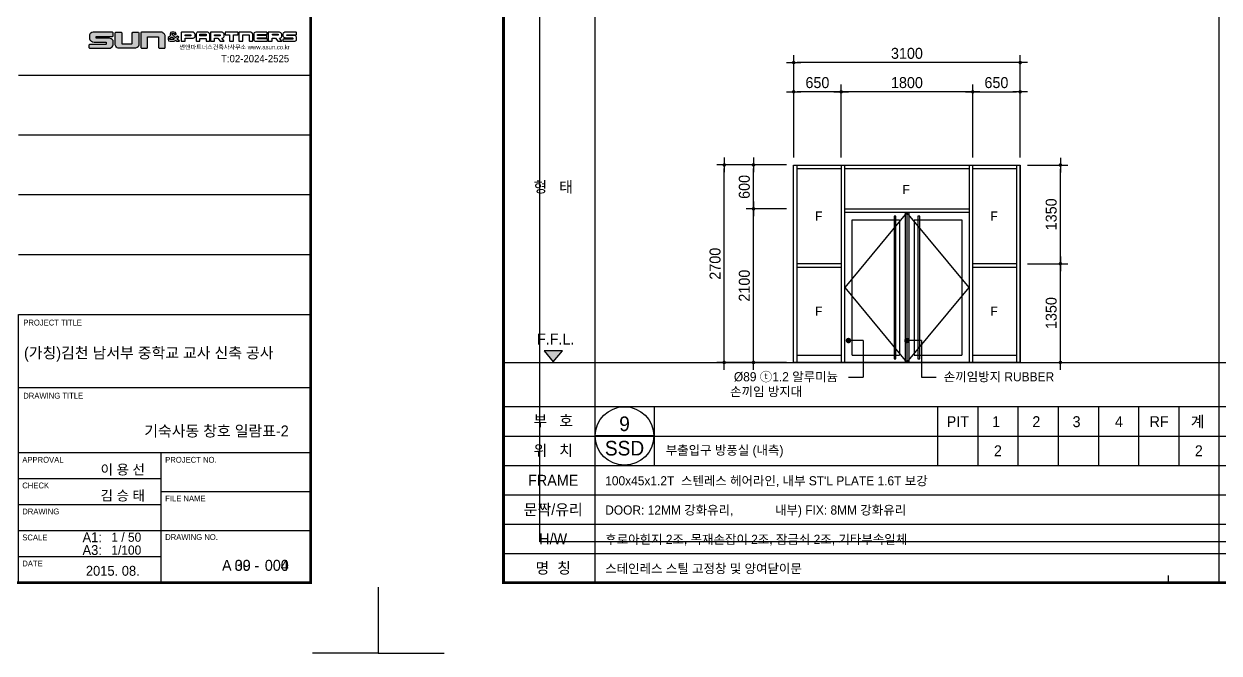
# Model space of a CAD drawing. Extents: x -25535497 to -25216507, y 8041684 to 8103002.
# Drawn here: x -25410541 to -25394184, y 8057869 to 8066470 of the extents above; entities that cross this region are included whole.
import ezdxf
from ezdxf.enums import TextEntityAlignment as Align

# ---------------------------------------------------------------- set-up
doc = ezdxf.new("R2010")
doc.units = 0
doc.header["$MEASUREMENT"] = 0
doc.linetypes.add('DASHDOT', pattern=[22, 20, -1, 0, -1])
doc.layers.get('Defpoints').update_dxf_attribs({"color": 45})
for name, color, linetype in [('0_form', 8, 'Continuous'), ('0_SYM', 7, 'Continuous'), ('A_WID', 4, 'Continuous'), ('DIM', 7, 'Continuous'), ('FIN', 6, 'Continuous'), ('KMS_SHEET$0$form', 7, 'Continuous'), ('KMS_SHEET$0$TEXT', 7, 'Continuous'), ('SHT', 7, 'Continuous'), ('SYM', 7, 'Continuous'), ('text', 7, 'Continuous')]:
    doc.layers.add(name, color=color, linetype=linetype)
doc.styles.add('KMS_SHEET$0$돋움', font='')
doc.styles.add('songdoh', font='')
doc.styles.add('돋움', font='')
doc.styles.get('KMS_SHEET$0$돋움').set_extended_font_data('Dotum')
doc.styles.get('songdoh').set_extended_font_data('Dotum')
doc.styles.get('돋움').set_extended_font_data('Dotum')
doc.dimstyles.new('DONGWOO', dxfattribs={"dimscale": 300, "dimtxt": 3, "dimasz": 1, "dimexe": 2, "dimexo": 2, "dimgap": 1, "dimtad": 1, "dimdec": 0, "dimzin": 11, "dimdsep": 46, "dimtxsty": 'songdoh', "dimblk": 'DOT-6', "dimcen": 2, "dimdle": 2, "dimclrd": 256, "dimclre": 256, "dimclrt": 3, "dimadec": 0, "dimazin": 0, "dimtfac": 1, "dimtdec": 0, "dimtix": 1, "dimtmove": 2, "dimatfit": 3, "dimldrblk": 'DOT', "dimfxl": 2, "dimtolj": 1, "dimtzin": 11, "dimarcsym": 0})

# ---------------------------------------------------------------- blocks, each defined once
blk = doc.blocks.new('KMS_SHEET$0$김천 도면폼(XR)')
at = {"layer": 'KMS_SHEET$0$form', "true_color": 0x424242}
for points in [[(77833, 17986), (77809, 18013), (77777, 18034), (77736, 18050), (77705, 18054), (77368, 18054), (77368, 18094), (77814, 18094), (77830, 18106), (77834, 18118), (77834, 18197), (77817, 18217), (77288, 18217), (77248, 18208), (77218, 18189), (77206, 18178), (77196, 18164), (77182, 18141), (77182, 18036), (77193, 18009), (77218, 17981), (77238, 17969), (77267, 17955), (77311, 17942), (77645, 17942), (77645, 17892), (77645, 17886), (77635, 17881), (77187, 17881), (77169, 17858), (77169, 17794), (77182, 17784), (77758, 17784), (77778, 17797), (77804, 17818), (77824, 17842), (77829, 17858), (77833, 17877)], [(78538, 18196), (78524, 18217), (78374, 18217), (78355, 18191), (78355, 17906), (78345, 17897), (78066, 17897), (78066, 18198), (78052, 18217), (77902, 18217), (77889, 18201), (77889, 17874), (77896, 17850), (77903, 17835), (77924, 17811), (77944, 17793), (77968, 17784), (78446, 17784), (78490, 17798), (78517, 17817), (78528, 17834), (78538, 17862)], [(79219, 18177), (79202, 18192), (79187, 18205), (79167, 18217), (78606, 18217), (78592, 18204), (78592, 17796), (78603, 17784), (78762, 17784), (78772, 17795), (78772, 18089), (79074, 18089), (79074, 17802), (79090, 17784), (79245, 17784), (79255, 17797), (79255, 18104), (79253, 18122), (79246, 18140), (79237, 18159)]]:
    blk.add_hatch(color=49, dxfattribs=at).paths.add_polyline_path(points)
at = {"color": 55}
blk.add_line((22686, 3218), (22686, 3380), dxfattribs=at)
at = {"color": 2, "const_width": 79.9}
blk.add_lwpolyline([(83232, 3182), (4501, 3182), (4501, 58666), (83232, 58666)], close=True, dxfattribs=at)
at = {"color": 2}
for points in [[(75242, 3182), (75242, 10507), (83232, 10507)], [(75242, 8509), (83232, 8509)], [(75242, 6734), (83232, 6734)]]:
    blk.add_lwpolyline(points, dxfattribs=at)
at = {"layer": 'Defpoints', "ltscale": 2}
blk.add_lwpolyline([(5500, 57780), (74243, 57780), (74243, 4293), (5500, 4293)], close=True, dxfattribs=at)
at = {"layer": 'Defpoints'}
for points in [[(1080, 3058), (1080, 1260), (2878, 1260)], [(85080, 3058), (85080, 1260), (83282, 1260)]]:
    blk.add_lwpolyline(points, dxfattribs=at)
at = {"layer": 'KMS_SHEET$0$form', "color": 1}
for p, q in [((75242, 6023), (79148, 6023)), ((79148, 5668), (83232, 5668)), ((75242, 5313), (79148, 5313)), ((75242, 4603), (79148, 4603)), ((79148, 4603), (83232, 4603)), ((75242, 3893), (79148, 3893))]:
    blk.add_line(p, q, dxfattribs=at)
at = {"layer": 'KMS_SHEET$0$form', "color": 2}
for points in [[(77833, 17986), (77809, 18013), (77777, 18034), (77736, 18050), (77705, 18054), (77368, 18054), (77368, 18094), (77814, 18094), (77830, 18106), (77834, 18118), (77834, 18197), (77817, 18217), (77288, 18217), (77248, 18208), (77218, 18189), (77206, 18178), (77196, 18164), (77182, 18141), (77182, 18036), (77193, 18009), (77218, 17981), (77238, 17969), (77267, 17955), (77311, 17942), (77640, 17942), (77645, 17938), (77645, 17892), (77645, 17886), (77635, 17881), (77187, 17881), (77169, 17858), (77169, 17794), (77182, 17784), (77758, 17784), (77778, 17797), (77804, 17818), (77824, 17842), (77829, 17858), (77833, 17877)], [(77903, 17835), (77896, 17850), (77889, 17874), (77889, 18201), (77902, 18217), (78052, 18217), (78066, 18198), (78066, 17897), (78345, 17897), (78355, 17906), (78355, 18191), (78374, 18217), (78524, 18217), (78538, 18196), (78538, 17862), (78528, 17834), (78517, 17817), (78490, 17798), (78446, 17784), (77968, 17784), (77944, 17793), (77924, 17811)], [(79255, 18104), (79253, 18122), (79246, 18140), (79237, 18159), (79219, 18177), (79202, 18192), (79187, 18205), (79167, 18217), (78606, 18217), (78592, 18204), (78592, 17796), (78603, 17784), (78762, 17784), (78772, 17795), (78772, 18089), (79074, 18089), (79074, 17802), (79090, 17784), (79245, 17784), (79255, 17797)]]:
    blk.add_lwpolyline(points, close=True, dxfattribs=at)
at = {"layer": 'KMS_SHEET$0$form'}
for points in [[(79435, 18160), (79435, 18177), (79509, 18177), (79509, 18144), (79551, 18152), (79551, 18165), (79538, 18207), (79534, 18209), (79494, 18217), (79439, 18217), (79404, 18206), (79392, 18172), (79390, 18156), (79396, 18137), (79410, 18121), (79365, 18091), (79340, 18068), (79335, 18044), (79336, 18018), (79347, 17983), (79352, 17978), (79393, 17968), (79477, 17968), (79502, 17973), (79515, 17981), (79538, 18002), (79576, 17968), (79645, 17968), (79573, 18034), (79625, 18082), (79595, 18111), (79541, 18063)], [(79507, 18031), (79486, 18012), (79381, 18012), (79381, 18053), (79439, 18093)], [(80059, 18185), (80050, 18193), (80039, 18204), (80026, 18212), (80014, 18217), (79696, 18217), (79687, 18207), (79687, 17972), (79691, 17968), (79792, 17968), (79799, 17975), (79799, 18053), (80013, 18053), (80024, 18053), (80041, 18061), (80058, 18075), (80070, 18093), (80076, 18118), (80074, 18153), (80067, 18172)], [(79954, 18145), (79954, 18116), (79801, 18116), (79801, 18145)], [(80473, 18165), (80470, 18173), (80464, 18183), (80459, 18191), (80450, 18201), (80439, 18208), (80423, 18217), (80141, 18217), (80132, 18212), (80117, 18200), (80107, 18188), (80100, 18177), (80099, 18172), (80099, 17978), (80107, 17968), (80192, 17968), (80201, 17975), (80201, 18041), (80204, 18046), (80362, 18046), (80371, 18037), (80371, 17977), (80377, 17968), (80466, 17968), (80473, 17977)], [(80201, 18119), (80201, 18160), (80205, 18165), (80363, 18165), (80371, 18159), (80371, 18124), (80368, 18119)], [(80201, 18119), (80201, 18160), (80205, 18165), (80363, 18165), (80371, 18159), (80371, 18124), (80368, 18119)], [(80864, 18099), (80867, 18108), (80867, 18151), (80863, 18168), (80858, 18179), (80850, 18190), (80841, 18200), (80828, 18209), (80810, 18217), (80505, 18217), (80497, 18212), (80497, 17974), (80501, 17968), (80598, 17968), (80602, 17973), (80602, 18046), (80607, 18049), (80698, 18049), (80758, 17968), (80868, 17968), (80868, 17971), (80807, 18050), (80809, 18054), (80823, 18054), (80838, 18063), (80850, 18073), (80857, 18081)], [(80864, 18099), (80867, 18108), (80867, 18151), (80863, 18168), (80858, 18179), (80850, 18190), (80841, 18200), (80828, 18209), (80810, 18217), (80505, 18217), (80497, 18212), (80497, 17974), (80501, 17968), (80598, 17968), (80602, 17973), (80602, 18046), (80607, 18049), (80698, 18049), (80758, 17968), (80868, 17968), (80868, 17971), (80807, 18050), (80809, 18054), (80823, 18054), (80838, 18063), (80850, 18073), (80857, 18081)], [(80613, 18113), (80603, 18121), (80603, 18141), (80612, 18143), (80756, 18143), (80756, 18113)], [(80613, 18113), (80603, 18121), (80603, 18141), (80612, 18143), (80756, 18143), (80756, 18113)], [(81123, 18146), (81242, 18146), (81247, 18150), (81247, 18211), (81243, 18217), (80896, 18217), (80892, 18213), (80892, 18152), (80898, 18146), (81016, 18146), (81016, 17978), (81024, 17968), (81116, 17968), (81123, 17972)], [(81123, 18146), (81242, 18146), (81247, 18150), (81247, 18211), (81243, 18217), (80896, 18217), (80892, 18213), (80892, 18152), (80898, 18146), (81016, 18146), (81016, 17978), (81024, 17968), (81116, 17968), (81123, 17972)], [(81374, 18143), (81547, 18143), (81547, 17978), (81557, 17968), (81646, 17968), (81652, 17976), (81652, 18152), (81651, 18162), (81646, 18172), (81641, 18183), (81631, 18194), (81621, 18202), (81612, 18210), (81601, 18217), (81279, 18217), (81271, 18209), (81271, 17975), (81277, 17968), (81368, 17968), (81374, 17974)], [(81374, 18143), (81547, 18143), (81547, 17978), (81557, 17968), (81646, 17968), (81652, 17976), (81652, 18152), (81651, 18162), (81646, 18172), (81641, 18183), (81631, 18194), (81621, 18202), (81612, 18210), (81601, 18217), (81279, 18217), (81271, 18209), (81271, 17975), (81277, 17968), (81368, 17968), (81374, 17974)], [(81776, 18128), (81776, 18147), (81781, 18150), (82038, 18150), (82046, 18157), (82046, 18207), (82035, 18216), (81731, 18216), (81706, 18207), (81691, 18196), (81682, 18182), (81675, 18163), (81675, 18009), (81685, 17992), (81698, 17979), (81712, 17970), (81724, 17968), (82044, 17968), (82048, 17971), (82048, 18028), (82042, 18035), (81784, 18035), (81774, 18038), (81774, 18060), (81782, 18065), (82029, 18065), (82029, 18119), (82023, 18123), (81781, 18123)], [(81776, 18128), (81776, 18147), (81781, 18150), (82038, 18150), (82046, 18157), (82046, 18207), (82035, 18216), (81731, 18216), (81706, 18207), (81691, 18196), (81682, 18182), (81675, 18163), (81675, 18009), (81685, 17992), (81698, 17979), (81712, 17970), (81724, 17968), (82044, 17968), (82048, 17971), (82048, 18028), (82042, 18035), (81784, 18035), (81774, 18038), (81774, 18060), (81782, 18065), (82029, 18065), (82029, 18119), (82023, 18123), (81781, 18123)], [(82442, 18151), (82438, 18168), (82433, 18179), (82425, 18190), (82416, 18200), (82402, 18209), (82384, 18217), (82080, 18217), (82071, 18212), (82071, 17974), (82076, 17968), (82173, 17968), (82176, 17973), (82176, 18046), (82181, 18049), (82273, 18049), (82333, 17968), (82443, 17968), (82443, 17971), (82382, 18050), (82384, 18054), (82398, 18054), (82413, 18063), (82425, 18073), (82431, 18081), (82439, 18099), (82442, 18108)], [(82442, 18151), (82438, 18168), (82433, 18179), (82425, 18190), (82416, 18200), (82402, 18209), (82384, 18217), (82080, 18217), (82071, 18212), (82071, 17974), (82076, 17968), (82173, 17968), (82176, 17973), (82176, 18046), (82181, 18049), (82273, 18049), (82333, 17968), (82443, 17968), (82443, 17971), (82382, 18050), (82384, 18054), (82398, 18054), (82413, 18063), (82425, 18073), (82431, 18081), (82439, 18099), (82442, 18108)], [(82185, 18141), (82185, 18161), (82194, 18163), (82339, 18163), (82339, 18133), (82195, 18133)], [(82185, 18141), (82185, 18161), (82194, 18163), (82339, 18163), (82339, 18133), (82195, 18133)], [(82792, 18121), (82774, 18123), (82581, 18123), (82581, 18147), (82837, 18147), (82846, 18153), (82848, 18160), (82848, 18206), (82839, 18217), (82535, 18217), (82512, 18212), (82495, 18201), (82488, 18194), (82482, 18186), (82474, 18174), (82474, 18113), (82480, 18098), (82495, 18081), (82506, 18075), (82523, 18067), (82548, 18059), (82737, 18059), (82740, 18057), (82740, 18030), (82740, 18027), (82734, 18024), (82477, 18024), (82467, 18011), (82467, 17974), (82474, 17968), (82805, 17968), (82816, 17976), (82831, 17988), (82843, 18001), (82846, 18011), (82848, 18022), (82848, 18084), (82834, 18100), (82815, 18112)], [(82792, 18121), (82774, 18123), (82581, 18123), (82581, 18147), (82837, 18147), (82846, 18153), (82848, 18160), (82848, 18206), (82839, 18217), (82535, 18217), (82512, 18212), (82495, 18201), (82488, 18194), (82482, 18186), (82474, 18174), (82474, 18113), (82480, 18098), (82495, 18081), (82506, 18075), (82523, 18067), (82548, 18059), (82737, 18059), (82740, 18057), (82740, 18030), (82740, 18027), (82734, 18024), (82477, 18024), (82467, 18011), (82467, 17974), (82474, 17968), (82805, 17968), (82816, 17976), (82831, 17988), (82843, 18001), (82846, 18011), (82848, 18022), (82848, 18084), (82834, 18100), (82815, 18112)]]:
    blk.add_lwpolyline(points, close=True, dxfattribs=at)
at = {"layer": 'KMS_SHEET$0$form', "color": 1}
for points in [[(83232, 17035), (75242, 17035)], [(83232, 15403), (75242, 15403)], [(83232, 13771), (75242, 13771)], [(83232, 12139), (75242, 12139)]]:
    blk.add_lwpolyline(points, dxfattribs=at)
at = {"layer": 'KMS_SHEET$0$TEXT', "color": 1}
blk.add_line((79148, 3182), (79148, 6734), dxfattribs=at)
at = {"layer": 'KMS_SHEET$0$TEXT', "style": 'KMS_SHEET$0$돋움'}
for s, height, p in [('썬앤파트너스건축사사무소 www.asun.co.kr', 117.84, (79644, 17749)), ('T:02-2024-2525', 200, (80782, 17394)), ('PROJECT TITLE', 159.81, (75375, 10205)), ('(가칭)김천 남서부 중학교 교사 신축 공사', 299.64, (75395, 9310)), ('DRAWING TITLE', 159.81, (75375, 8208)), ('APPROVAL', 159.8, (75348, 6458)), ('PROJECT NO.', 159.81, (79255, 6458)), ('CHECK', 159.8, (75348, 5757)), ('FILE NAME', 159.8, (79255, 5402)), ('DRAWING', 159.8, (75348, 5047)), ('SCALE', 159.8, (75348, 4337)), ('DRAWING NO.', 159.81, (79255, 4349)), ('DATE', 159.8, (75348, 3626))]:
    blk.add_text(s, height=height, dxfattribs=at).set_placement(p)
for s, p in [('이 용 선', (78699, 6271)), ('김 승 태', (78699, 5561)), ('2015. 08.', (78558, 3506))]:
    blk.add_text(s, height=269.7, dxfattribs=at).set_placement(p, align=Align.MIDDLE_RIGHT)
for s, p in [('A1:', (76995, 4423)), ('A3:', (76995, 4073))]:
    blk.add_text(s, height=269.7, dxfattribs=at).set_placement(p, align=Align.MIDDLE_LEFT)
blk = doc.blocks.new('KMS_SHEET', base_point=(2746843.44, 1131951.81))
at = {"xscale": 0.0100119047570738, "yscale": 0.0100119047570738, "zscale": 0.0100119047570738}
blk.add_blockref('KMS_SHEET$0$김천 도면폼(XR)', (2746832.63, 1131939.2), dxfattribs=at)
at = {"layer": 'Defpoints', "style": 'KMS_SHEET$0$돋움'}
for s, p in [('00', (2747649.52, 1131975.8)), ('000', (2747659.94, 1131975.8))]:
    blk.add_text(s, height=3, dxfattribs=at).set_placement(p, align=Align.MIDDLE_RIGHT)
at = {"layer": 'KMS_SHEET$0$TEXT', "style": 'KMS_SHEET$0$돋움'}
blk.add_text('A', height=3, dxfattribs=at).set_placement((2747641.68, 1131975.8), align=Align.MIDDLE_LEFT)
blk.add_text('-', height=3, dxfattribs=at).set_placement((2747651.21, 1131975.8), align=Align.MIDDLE_CENTER)
blk = doc.blocks.new('창호부호')
at = {"layer": '0_form', "color": 3}
for p, q in [((0, 278), (1252, 278)), ((0, 278), (0, -8410)), ((0, -8410), (1252, -8410))]:
    blk.add_line(p, q, dxfattribs=at)
at = {"layer": '0_form', "color": 7}
for p, q in [((1252, 278), (1252, -8410)), ((0, -6000), (1252, -6000)), ((0, -6405), (1252, -6405)), ((0, -6810), (1252, -6810)), ((0, -7210), (1252, -7210)), ((0, -7610), (1252, -7610)), ((0, -8010), (1252, -8010))]:
    blk.add_line(p, q, dxfattribs=at)
at = {"layer": '0_form', "color": 1, "linetype": 'DASHDOT'}
blk.add_line((0, -5400), (1252, -5400), dxfattribs=at)
at = {"layer": '0_form', "color": 2}
blk.add_lwpolyline([(682, -5390), (807, -5240), (557, -5240)], close=True, dxfattribs=at)
blk.add_solid([(682, -5390), (557, -5240), (807, -5240)], dxfattribs=at)
at = {"layer": '0_form', "color": 2, "style": '돋움'}
for s, p in [('형   태', (682, -3000)), ('F.F.L.', (716, -5079)), ('부   호', (682, -6197)), ('위   치', (682, -6602)), ('FRAME', (682, -7010)), ('문짝/유리', (682, -7410)), ('H/W', (682, -7810)), ('명  칭', (682, -8210))]:
    blk.add_text(s, height=150, dxfattribs=at).set_placement(p, align=Align.MIDDLE_CENTER)
blk = doc.blocks.new('창호표')
at = {"layer": '0_form', "color": 3}
for p, q in [((0, 278), (8540, 278)), ((0, -6000), (8540, -6000)), ((0, -8410), (8540, -8410))]:
    blk.add_line(p, q, dxfattribs=at)
at = {"layer": '0_form', "color": 7}
for p, q in [((0, 278), (0, -8410)), ((8540, 278), (8540, -8410)), ((4690, -6000), (4690, -6810)), ((5240, -6000), (5240, -6810)), ((5790, -6000), (5790, -6810)), ((6340, -6000), (6340, -6810)), ((6890, -6000), (6890, -6810)), ((7440, -6000), (7440, -6810)), ((7990, -6000), (7990, -6810)), ((0, -6405), (8540, -6405)), ((0, -6810), (8540, -6810)), ((0, -7210), (8540, -7210)), ((0, -7610), (8540, -7610)), ((0, -8010), (8540, -8010))]:
    blk.add_line(p, q, dxfattribs=at)
at = {"layer": '0_form', "color": 1, "linetype": 'DASHDOT'}
blk.add_line((0, -5400), (8540, -5400), dxfattribs=at)
at = {"layer": '0_form'}
blk.add_line((810, -6000), (810, -6810), dxfattribs=at)
at = {"layer": '0_form', "color": 3, "style": '돋움'}
for s, p in [('PIT', (4967, -6284)), ('4', (7172, -6284)), ('RF', (7722, -6284))]:
    blk.add_text(s, height=150, dxfattribs=at).set_placement(p, align=Align.CENTER)
for s, p in [('1', (5437, -6284)), ('2', (5987, -6284)), ('3', (6537, -6284)), ('계', (8155, -6284))]:
    blk.add_text(s, height=150, dxfattribs=at).set_placement(p)
blk = doc.blocks.new('DOOR')
at = {"color": 0}
blk.add_line((-44282, 44513), (-45482, 44513), dxfattribs=at)
at = {"color": 0, "linetype": 'Continuous'}
blk.add_circle((-44882, 44513), 600, dxfattribs=at)
at = {"layer": 'Defpoints', "style": '돋움', "width": 0.8}
blk.add_attdef('크기', text='', height=169, dxfattribs=at).set_placement((-44882, 44513), align=Align.MIDDLE_CENTER)
at = {"layer": 'SYM', "color": 3, "style": 'songdoh'}
for tag, p in [('번호', (-44882, 44763)), ('종류', (-44882, 44263))]:
    blk.add_attdef(tag, text='', height=300, dxfattribs=at).set_placement(p, align=Align.MIDDLE_CENTER)
blk = doc.blocks.new('_Dot')
at = {"color": 0, "linetype": 'ByBlock', "lineweight": -2}
blk.add_line((-0.5, 0), (-1, 0), dxfattribs=at)
at = {"color": 0, "linetype": 'ByBlock', "const_width": 0.5}
blk.add_lwpolyline([(-0.25, 0, 1), (0.25, 0, 1)], format="xyb", close=True, dxfattribs=at)
blk = doc.blocks.new('DOT-6')
at = {"layer": 'DIM', "color": 7, "ltscale": 0.5}
blk.add_line((2, 0), (-2, 0), dxfattribs=at)
at = {"layer": 'DIM', "color": 7, "ltscale": 0.5, "xscale": 0.9680000000043946, "yscale": 0.9680000000043946, "zscale": 0.9680000000043946}
blk.add_blockref('_Dot', (0, 0), dxfattribs=at)
blk = doc.blocks.new('*D26')
at = {"layer": 'Defpoints', "color": 0, "linetype": 'Continuous'}
for p in [(-25400556, 8063942), (-25400006, 8063942), (-25400006, 8061842)]:
    blk.add_point(p, dxfattribs=at)
at = {"layer": 'DIM', "linetype": 'Continuous', "lineweight": -2}
for p, q in [((-25400106, 8063942), (-25400656, 8063942)), ((-25400556, 8061892), (-25400556, 8063892)), ((-25400106, 8061842), (-25400656, 8061842))]:
    blk.add_line(p, q, dxfattribs=at)
at = {"layer": 'DIM', "linetype": 'Continuous', "lineweight": -2, "xscale": 50, "yscale": 50, "zscale": 50}
for p, rotation in [((-25400556, 8063942), 90), ((-25400556, 8061842), 270)]:
    blk.add_blockref('DOT-6', p, dxfattribs=dict(at, rotation=rotation))
at = {"layer": 'DIM', "color": 3, "linetype": 'Continuous', "insert": (-25400681, 8062892), "char_height": 150, "attachment_point": 5, "rotation": 90, "style": 'songdoh'}
blk.add_mtext('\\A1;2100', dxfattribs=at)
blk = doc.blocks.new('*D27')
at = {"layer": 'Defpoints', "color": 0, "linetype": 'Continuous'}
for p in [(-25400556, 8064542), (-25400006, 8064542), (-25400006, 8063942)]:
    blk.add_point(p, dxfattribs=at)
at = {"layer": 'DIM', "linetype": 'Continuous', "lineweight": -2}
for p, q in [((-25400106, 8064542), (-25400656, 8064542)), ((-25400556, 8063992), (-25400556, 8064492)), ((-25400106, 8063942), (-25400656, 8063942))]:
    blk.add_line(p, q, dxfattribs=at)
at = {"layer": 'DIM', "linetype": 'Continuous', "lineweight": -2, "xscale": 50, "yscale": 50, "zscale": 50}
for p, rotation in [((-25400556, 8064542), 90), ((-25400556, 8063942), 270)]:
    blk.add_blockref('DOT-6', p, dxfattribs=dict(at, rotation=rotation))
at = {"layer": 'DIM', "color": 3, "linetype": 'Continuous', "insert": (-25400681, 8064242), "char_height": 150, "attachment_point": 5, "rotation": 90, "style": 'songdoh'}
blk.add_mtext('\\A1;600', dxfattribs=at)
blk = doc.blocks.new('*D28')
at = {"layer": 'Defpoints', "color": 0, "linetype": 'Continuous'}
for p in [(-25400956, 8064542), (-25400006, 8064542), (-25400006, 8061842)]:
    blk.add_point(p, dxfattribs=at)
at = {"layer": 'DIM', "linetype": 'Continuous', "lineweight": -2}
for p, q in [((-25400106, 8064542), (-25401056, 8064542)), ((-25400956, 8061892), (-25400956, 8064492)), ((-25400106, 8061842), (-25401056, 8061842))]:
    blk.add_line(p, q, dxfattribs=at)
at = {"layer": 'DIM', "linetype": 'Continuous', "lineweight": -2, "xscale": 50, "yscale": 50, "zscale": 50}
for p, rotation in [((-25400956, 8064542), 90), ((-25400956, 8061842), 270)]:
    blk.add_blockref('DOT-6', p, dxfattribs=dict(at, rotation=rotation))
at = {"layer": 'DIM', "color": 3, "linetype": 'Continuous', "insert": (-25401081, 8063192), "char_height": 150, "attachment_point": 5, "rotation": 90, "style": 'songdoh'}
blk.add_mtext('\\A1;2700', dxfattribs=at)
blk = doc.blocks.new('*D29')
at = {"layer": 'Defpoints', "color": 0, "linetype": 'Continuous'}
for p in [(-25400006, 8065542), (-25400006, 8064542), (-25399356, 8064542)]:
    blk.add_point(p, dxfattribs=at)
at = {"layer": 'DIM', "linetype": 'Continuous', "lineweight": -2}
for p, q in [((-25400006, 8064642), (-25400006, 8065642)), ((-25399406, 8065542), (-25399956, 8065542)), ((-25399356, 8064642), (-25399356, 8065642))]:
    blk.add_line(p, q, dxfattribs=at)
at = {"layer": 'DIM', "linetype": 'Continuous', "lineweight": -2, "xscale": 50, "yscale": 50, "zscale": 50, "rotation": 180}
blk.add_blockref('DOT-6', (-25400006, 8065542), dxfattribs=at)
at = {"layer": 'DIM', "linetype": 'Continuous', "lineweight": -2, "xscale": 50, "yscale": 50, "zscale": 50}
blk.add_blockref('DOT-6', (-25399356, 8065542), dxfattribs=at)
at = {"layer": 'DIM', "color": 3, "linetype": 'Continuous', "insert": (-25399681, 8065667), "char_height": 150, "attachment_point": 5, "style": 'songdoh'}
blk.add_mtext('\\A1;650', dxfattribs=at)
blk = doc.blocks.new('*D30')
at = {"layer": 'Defpoints', "color": 0, "linetype": 'Continuous'}
for p in [(-25399356, 8065542), (-25399356, 8064542), (-25397556, 8064542)]:
    blk.add_point(p, dxfattribs=at)
at = {"layer": 'DIM', "linetype": 'Continuous', "lineweight": -2}
for p, q in [((-25399356, 8064642), (-25399356, 8065642)), ((-25397606, 8065542), (-25399306, 8065542)), ((-25397556, 8064642), (-25397556, 8065642))]:
    blk.add_line(p, q, dxfattribs=at)
at = {"layer": 'DIM', "linetype": 'Continuous', "lineweight": -2, "xscale": 50, "yscale": 50, "zscale": 50, "rotation": 180}
blk.add_blockref('DOT-6', (-25399356, 8065542), dxfattribs=at)
at = {"layer": 'DIM', "linetype": 'Continuous', "lineweight": -2, "xscale": 50, "yscale": 50, "zscale": 50}
blk.add_blockref('DOT-6', (-25397556, 8065542), dxfattribs=at)
at = {"layer": 'DIM', "color": 3, "linetype": 'Continuous', "insert": (-25398456, 8065667), "char_height": 150, "attachment_point": 5, "style": 'songdoh'}
blk.add_mtext('\\A1;1800', dxfattribs=at)
blk = doc.blocks.new('*D31')
at = {"layer": 'Defpoints', "color": 0, "linetype": 'Continuous'}
for p in [(-25396906, 8065542), (-25397556, 8064542), (-25396906, 8064542)]:
    blk.add_point(p, dxfattribs=at)
at = {"layer": 'DIM', "linetype": 'Continuous', "lineweight": -2}
for p, q in [((-25397556, 8064642), (-25397556, 8065642)), ((-25397506, 8065542), (-25396956, 8065542)), ((-25396906, 8064642), (-25396906, 8065642))]:
    blk.add_line(p, q, dxfattribs=at)
at = {"layer": 'DIM', "linetype": 'Continuous', "lineweight": -2, "xscale": 50, "yscale": 50, "zscale": 50, "rotation": 180}
blk.add_blockref('DOT-6', (-25397556, 8065542), dxfattribs=at)
at = {"layer": 'DIM', "linetype": 'Continuous', "lineweight": -2, "xscale": 50, "yscale": 50, "zscale": 50}
blk.add_blockref('DOT-6', (-25396906, 8065542), dxfattribs=at)
at = {"layer": 'DIM', "color": 3, "linetype": 'Continuous', "insert": (-25397231, 8065667), "char_height": 150, "attachment_point": 5, "style": 'songdoh'}
blk.add_mtext('\\A1;650', dxfattribs=at)
blk = doc.blocks.new('*D32')
at = {"layer": 'Defpoints', "color": 0, "linetype": 'Continuous'}
for p in [(-25400006, 8065942), (-25400006, 8064542), (-25396906, 8064542)]:
    blk.add_point(p, dxfattribs=at)
at = {"layer": 'DIM', "linetype": 'Continuous', "lineweight": -2}
for p, q in [((-25400006, 8064642), (-25400006, 8066042)), ((-25396906, 8064642), (-25396906, 8066042)), ((-25396956, 8065942), (-25399956, 8065942))]:
    blk.add_line(p, q, dxfattribs=at)
at = {"layer": 'DIM', "linetype": 'Continuous', "lineweight": -2, "xscale": 50, "yscale": 50, "zscale": 50, "rotation": 180}
blk.add_blockref('DOT-6', (-25400006, 8065942), dxfattribs=at)
at = {"layer": 'DIM', "linetype": 'Continuous', "lineweight": -2, "xscale": 50, "yscale": 50, "zscale": 50}
blk.add_blockref('DOT-6', (-25396906, 8065942), dxfattribs=at)
at = {"layer": 'DIM', "color": 3, "linetype": 'Continuous', "insert": (-25398456, 8066067), "char_height": 150, "attachment_point": 5, "style": 'songdoh'}
blk.add_mtext('\\A1;3100', dxfattribs=at)
blk = doc.blocks.new('*D100')
at = {"layer": 'Defpoints', "color": 0, "linetype": 'Continuous'}
for p in [(-25396906, 8063192), (-25396356, 8063192), (-25396907, 8061842)]:
    blk.add_point(p, dxfattribs=at)
at = {"layer": 'DIM', "linetype": 'Continuous', "lineweight": -2}
for p, q in [((-25396806, 8063192), (-25396256, 8063192)), ((-25396356, 8061892), (-25396356, 8063142)), ((-25396807, 8061842), (-25396256, 8061842))]:
    blk.add_line(p, q, dxfattribs=at)
at = {"layer": 'DIM', "linetype": 'Continuous', "lineweight": -2, "xscale": 50, "yscale": 50, "zscale": 50}
for p, rotation in [((-25396356, 8063192), 90), ((-25396356, 8061842), 270)]:
    blk.add_blockref('DOT-6', p, dxfattribs=dict(at, rotation=rotation))
at = {"layer": 'DIM', "color": 3, "linetype": 'Continuous', "insert": (-25396481, 8062517), "char_height": 150, "attachment_point": 5, "rotation": 90, "style": 'songdoh'}
blk.add_mtext('\\A1;1350', dxfattribs=at)
blk = doc.blocks.new('*D101')
at = {"layer": 'Defpoints', "color": 0, "linetype": 'Continuous'}
for p in [(-25396906, 8064541), (-25396356, 8064541), (-25396906, 8063192)]:
    blk.add_point(p, dxfattribs=at)
at = {"layer": 'DIM', "linetype": 'Continuous', "lineweight": -2}
for p, q in [((-25396806, 8064541), (-25396256, 8064541)), ((-25396356, 8063242), (-25396356, 8064491)), ((-25396806, 8063192), (-25396256, 8063192))]:
    blk.add_line(p, q, dxfattribs=at)
at = {"layer": 'DIM', "linetype": 'Continuous', "lineweight": -2, "xscale": 50, "yscale": 50, "zscale": 50}
for p, rotation in [((-25396356, 8064541), 90), ((-25396356, 8063192), 270)]:
    blk.add_blockref('DOT-6', p, dxfattribs=dict(at, rotation=rotation))
at = {"layer": 'DIM', "color": 3, "linetype": 'Continuous', "insert": (-25396481, 8063867), "char_height": 150, "attachment_point": 5, "rotation": 90, "style": 'songdoh'}
blk.add_mtext('\\A1;1350', dxfattribs=at)

msp = doc.modelspace()

# ---------------------------------------------------------------- linework, layer by layer
at = {"ltscale": 4}
msp.add_lwpolyline([(-25400006.2, 8064541.5), (-25396906.2, 8064541.5), (-25396906.2, 8061841.5), (-25400006.2, 8061841.5)], close=True, dxfattribs=at)
at = {"layer": 'A_WID'}
for p, q in [((-25400006.2, 8064541.5), (-25396906.2, 8064541.5)), ((-25400006.2, 8061841.5), (-25400006.2, 8064541.5)), ((-25399956.2, 8061841.5), (-25399956.2, 8064541.5)), ((-25399956.2, 8064491.5), (-25399356.2, 8064491.5)), ((-25399356.2, 8064541.5), (-25399356.2, 8061841.5)), ((-25399306.2, 8061841.5), (-25399306.2, 8064541.5)), ((-25399306.2, 8064491.5), (-25397606.2, 8064491.5)), ((-25397606.2, 8064541.5), (-25397606.2, 8061841.5)), ((-25397556.2, 8061841.5), (-25397556.2, 8064541.5)), ((-25397556.2, 8064491.5), (-25396956.2, 8064491.5)), ((-25396956.2, 8064541.5), (-25396956.2, 8061841.5)), ((-25396906.2, 8061841.5), (-25396906.2, 8064541.5)), ((-25399306.2, 8063941.5), (-25397606.2, 8063941.5)), ((-25397606.2, 8063891.5), (-25399306.2, 8063891.5)), ((-25399206.2, 8063791.5), (-25398556.2, 8063791.5)), ((-25399206.2, 8061941.5), (-25399206.2, 8063791.5)), ((-25398556.2, 8063791.5), (-25398556.2, 8061941.5)), ((-25398456.2, 8063891.5), (-25398456.2, 8061841.5)), ((-25398356.2, 8063791.5), (-25398356.2, 8061941.5)), ((-25398356.2, 8063791.5), (-25397706.2, 8063791.5)), ((-25397706.2, 8063791.5), (-25397706.2, 8061941.5)), ((-25399956.2, 8061941.5), (-25399356.2, 8061941.5)), ((-25399206.2, 8061941.5), (-25398556.2, 8061941.5)), ((-25398356.2, 8061941.5), (-25397706.2, 8061941.5)), ((-25397556.2, 8061941.5), (-25396956.2, 8061941.5)), ((-25396906.2, 8061841.5), (-25400006.2, 8061841.5))]:
    msp.add_line(p, q, dxfattribs=at)
at = {"layer": 'A_WID', "color": 9}
for p, q in [((-25398481.2, 8063891.5), (-25398481.2, 8061841.5)), ((-25398431.2, 8063891.5), (-25398431.2, 8061841.5))]:
    msp.add_line(p, q, dxfattribs=at)
at = {"layer": 'A_WID', "ltscale": 4}
for p, q in [((-25399356.2, 8063191.5), (-25399956.2, 8063191.5)), ((-25399356.2, 8063141.5), (-25399956.2, 8063141.5)), ((-25396956.2, 8063191.5), (-25397556.2, 8063191.5)), ((-25396956.2, 8063141.5), (-25397556.2, 8063141.5))]:
    msp.add_line(p, q, dxfattribs=at)
at = {"layer": 'A_WID', "color": 8}
for points in [[(-25398456.2, 8063891.5), (-25399306.2, 8062866.5), (-25398456.2, 8061841.5)], [(-25398456.2, 8061841.5), (-25397606.2, 8062866.5), (-25398456.2, 8063891.5)]]:
    msp.add_lwpolyline(points, dxfattribs=at)
at = {"layer": 'A_WID', "color": 6}
for points in [[(-25398606.2, 8063841.5), (-25398631.2, 8063841.5), (-25398631.2, 8061891.5), (-25398606.2, 8061891.5)], [(-25398281.2, 8063841.5), (-25398306.2, 8063841.5), (-25398306.2, 8061891.5), (-25398281.2, 8061891.5)]]:
    msp.add_lwpolyline(points, close=True, dxfattribs=at)
at = {"layer": 'SHT'}
for p, q in [((-25399056.2, 8062141.5), (-25399237.5, 8062141.5)), ((-25399056.2, 8062141.5), (-25399056.2, 8061641.5)), ((-25398256.2, 8062141.5), (-25398437.5, 8062141.5)), ((-25398256.2, 8062141.5), (-25398256.2, 8061641.5)), ((-25399256.2, 8061641.5), (-25399056.2, 8061641.5)), ((-25398256.2, 8061641.5), (-25398056.2, 8061641.5))]:
    msp.add_line(p, q, dxfattribs=at)
at = {"layer": 'SHT', "const_width": 37.5}
for points in [[(-25399275, 8062141.5, 1), (-25399237.5, 8062141.5, 1)], [(-25398475, 8062141.5, 1), (-25398437.5, 8062141.5, 1)]]:
    msp.add_lwpolyline(points, format="xyb", close=True, dxfattribs=at)

# ---------------------------------------------------------------- block references
at = {"layer": '0_form', "color": 7}
for name, p in [('창호부호', (-25403978.7, 8067241.5)), ('창호표', (-25402726.2, 8067241.5)), ('창호표', (-25394186.2, 8067241.5))]:
    msp.add_blockref(name, p, dxfattribs=at)
at = {"layer": '0_SYM', "xscale": 0.6666666666666666, "yscale": 0.6666666666666666, "zscale": 0.6666666666666666}
msp.add_blockref('DOOR', (-25372399.6, 8031161.5), dxfattribs=at).add_auto_attribs({'종류': 'SSD', '번호': '9'})
at = {"layer": 'FIN', "color": 5, "ltscale": 4, "xscale": 50, "yscale": 50, "zscale": 50}
for p in [(-25447741.2, 8057869), (-25405691.2, 8057869)]:
    msp.add_blockref('KMS_SHEET', p, dxfattribs=at)

# ---------------------------------------------------------------- texts
at = {"layer": '0_form', "color": 3, "style": '돋움'}
for p in [(-25397211.2, 8060634), (-25394461.2, 8060634)]:
    msp.add_text('2', height=150, dxfattribs=at).set_placement(p, align=Align.MIDDLE_CENTER)
at = {"layer": 'text', "style": '돋움'}
for s, height, p in [('F', 125, (-25398466.4, 8064205.5)), ('F', 125, (-25399662.9, 8063843.5)), ('F', 125, (-25397262.9, 8063843.5)), ('F', 125, (-25399662.9, 8062543.6)), ('F', 125, (-25397262.9, 8062543.6)), ('Ø89 ⓣ1.2 알루미늄', 125, (-25400111.4, 8061646.7)), ('손끼임방지 RUBBER', 125, (-25397196.5, 8061646.7)), ('손끼임 방지대', 125, (-25400382.3, 8061444.2)), ('-', 150, (-25407352.8, 8059068.5))]:
    msp.add_text(s, height=height, dxfattribs=at).set_placement(p, align=Align.MIDDLE_CENTER)
for s, p in [('기숙사동 창호 일람표-2', (-25406916.2, 8060905.6)), ('39', (-25407437.7, 8059068.5)), ('004', (-25406916.2, 8059068.5))]:
    msp.add_text(s, height=150, dxfattribs=at).set_placement(p, align=Align.MIDDLE_RIGHT)
for s, p in [('부출입구 방풍실 (내측)', (-25401757.2, 8060642.8)), ("100x45x1.2T  스텐레스 헤어라인, 내부 ST'L PLATE 1.6T 보강", (-25402585.2, 8060224.3)), ('DOOR: 12MM 강화유리,', (-25402585.2, 8059824.3)), ('내부) FIX: 8MM 강화유리', (-25400261.4, 8059824.3)), ('1 / 50', (-25409343.8, 8059452.8)), ('후로아힌지 2조, 목재손잡이 2조, 잠금쇠 2조, 기타부속일체', (-25402585.2, 8059424.3)), ('1/100', (-25409343.8, 8059277.1)), ('스테인레스 스틸 고정창 및 양여닫이문', (-25402585.2, 8059024.3))]:
    msp.add_text(s, height=125, dxfattribs=at).set_placement(p, align=Align.MIDDLE_LEFT)

# ---------------------------------------------------------------- dimensions: what is measured, and where the dimension line sits
at = {"layer": 'DIM', "linetype": 'Continuous'}
for base, p1, p2, angle, picture, middle in [((-25400006.2, 8065941.5), (-25396906.2, 8064541.5), (-25400006.2, 8064541.5), 180, '*D32', (-25398456.2, 8066066.6)), ((-25400006.2, 8065541.5), (-25399356.2, 8064541.5), (-25400006.2, 8064541.5), 180, '*D29', (-25399681.2, 8065666.6)), ((-25399356.2, 8065541.5), (-25397556.2, 8064541.5), (-25399356.2, 8064541.5), 180, '*D30', (-25398456.2, 8065666.6)), ((-25400956.2, 8064541.5), (-25400006.2, 8061841.5), (-25400006.2, 8064541.5), 90, '*D28', (-25401081.3, 8063191.5)), ((-25400556.2, 8064541.5), (-25400006.2, 8063941.5), (-25400006.2, 8064541.5), 90, '*D27', (-25400681.3, 8064241.5)), ((-25396356.2, 8064541.5), (-25396906.2, 8063191.5), (-25396906.2, 8064541.5), 90, '*D101', (-25396481.3, 8063866.5)), ((-25400556.2, 8063941.5), (-25400006.2, 8061841.5), (-25400006.2, 8063941.5), 90, '*D26', (-25400681.3, 8062891.5)), ((-25396356.2, 8063191.5), (-25396906.7, 8061841.6), (-25396906.2, 8063191.5), 90, '*D100', (-25396481.3, 8062516.6))]:
    dim = msp.add_linear_dim(base=base, p1=p1, p2=p2, angle=angle, dimstyle='DONGWOO', override={"dimscale": 50}, dxfattribs=at)
    dim.commit()
    dim.dimension.update_dxf_attribs({"geometry": picture, "text_midpoint": middle})
dim = msp.add_linear_dim(base=(-25396906.2, 8065541.5), p1=(-25397556.2, 8064541.5), p2=(-25396906.2, 8064541.5), dimstyle='DONGWOO', override={"dimscale": 50}, dxfattribs=at)
dim.commit()
dim.dimension.update_dxf_attribs({"geometry": '*D31', "text_midpoint": (-25397231.2, 8065666.6)})

doc.saveas('drawing.dxf')
